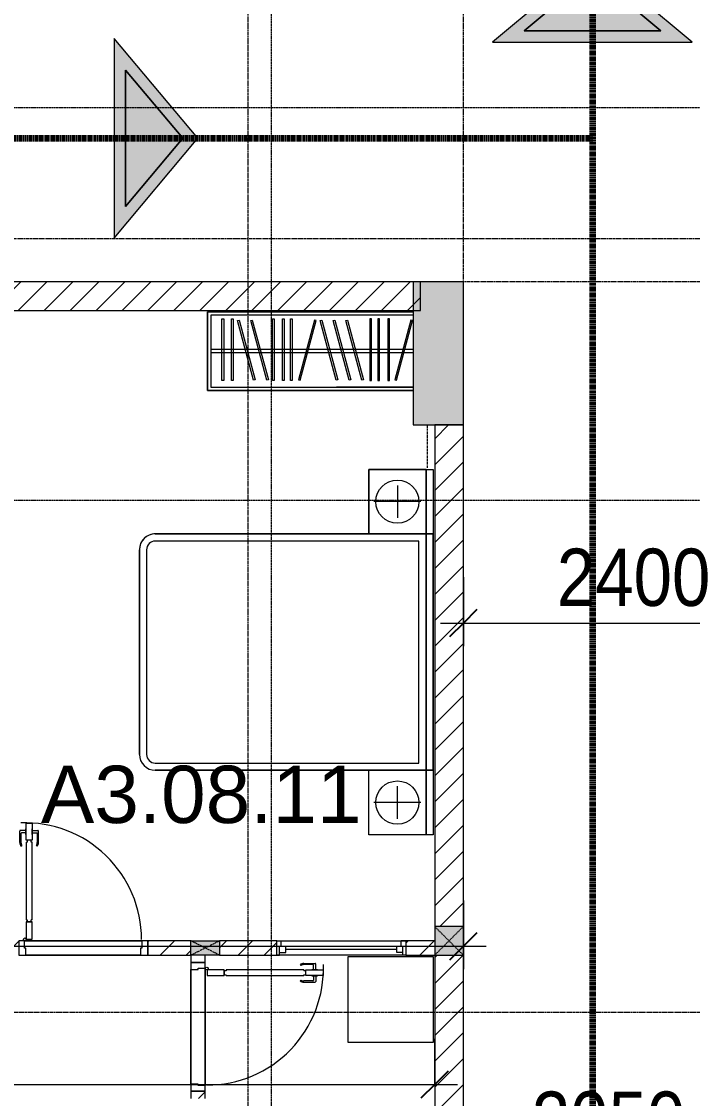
# Model space of a CAD drawing. Header units: millimetres. Extents: x 1591 to 239055, y -15958 to 83255.
# Drawn here: x 209250 to 213931, y 27837 to 35352 of the extents above; entities that cross this region are included whole.
import ezdxf

# ---------------------------------------------------------------- set-up
doc = ezdxf.new("R2010")
doc.units = ezdxf.units.MM
for name, pattern in [('1 NÉT CALL OUT', [6, 3, -3]), ('Dash', [6, 3, -3]), ('Dash 1_8_', [6.35, 3.175, -3.175]), ('Dash Dot 3_16_', [7.9375, 4.7625, -1.5875, 0, -1.5875]), ('Grid Line', [22.225, 12.7, -3.175, 3.175, -3.175])]:
    doc.linetypes.add(name, pattern=pattern)
for name, color, linetype, lineweight in [('0-1', 250, 'Continuous', 5), ('A-ANNO-DIMS', 211, 'Continuous', 9), ('A-ANNO-DIMS-160', 211, 'Continuous', 9), ('A-ANNO-NOTE', 131, 'Continuous', 9), ('A-AREA', 32, 'Dash 1_8_', 9), ('A-AREA-IDEN', 2, 'Continuous', 9), ('A-DETL-3', 90, '1 NÉT CALL OUT', 100), ('A-DETL-GENF-1', 9, 'Continuous', 9), ('A-DOOR-1', 254, 'Continuous', 9), ('A-DOOR-2', 9, 'Continuous', 9), ('A-FLOR-2', 9, 'Continuous', 9), ('A-GLAZ-1', 254, 'Continuous', 9), ('A-GLAZ-2', 9, 'Continuous', 9), ('A-WALL-1', 253, 'Continuous', 18), ('A-WALL-2', 9, 'Continuous', 9), ('A-WALL-3', 113, 'Continuous', 18), ('A-WALL-PATT-1', 10, 'Continuous', 9), ('A-WALL-PATT-2', 111, 'Continuous', 9), ('G-ANNO-SYMB-1', 111, 'Dash Dot 3_16_', 18), ('G-IMPT-1', 254, 'Continuous', 9), ('I-FURN-1', 254, 'Continuous', 9), ('S-COLS', 52, 'Continuous', 9), ('S-COLS-1', 52, 'Continuous', 5), ('S-COLS-2', 250, 'Continuous', 18), ('S-COLS-3', 254, 'Continuous', 9), ('S-COLS-4', 253, 'Continuous', 18), ('S-COLS-5', 52, 'Continuous', 18), ('S-COLS-HDLN', 52, 'Dash', 9), ('S-COLS-HDLN-1', 9, 'Dash', 9), ('S-GRID-1', 1, 'Grid Line', 9)]:
    doc.layers.add(name, color=color, linetype=linetype, lineweight=lineweight)
doc.styles.add('Arial_13', font='arial_0.ttf', dxfattribs={"height": 400})
doc.styles.add('UTM Avo', font='UTM Avo.ttf', dxfattribs={"width": 0.9, "height": 400})
doc.dimstyles.new('1_Dim_chi_tiet_2_5', dxfattribs={"dimscale": 304.8, "dimtxt": 399.720379, "dimasz": 0.629921, "dimexe": 0.524934, "dimexo": 0.0625, "dimgap": 0.052493, "dimtad": 1, "dimdec": 0, "dimrnd": 5, "dimzin": 0, "dimdsep": 46, "dimtxsty": 'UTM Avo', "dimblk1": 'OBLIQUE', "dimblk2": 'OBLIQUE', "dimsah": 1, "dimcen": 0.09, "dimdle": 0.524934, "dimazin": 0, "dimtfac": 1, "dimtdec": 4, "dimtix": 1, "dimtmove": 0, "dimatfit": 3, "dimfxl": 1.049869, "dimfxlon": 1, "dimtvp": 1, "dimtolj": 1, "dimtzin": 0, "dimarcsym": 2})
pattern_1 = [(45, (0, 0), (-90.50967, 90.50967), [])]
pattern_2 = [(45, (95879.7, 0), (-90.50967, 90.50967), [])]

# ---------------------------------------------------------------- blocks, each defined once
blk = doc.blocks.new('NCV_TKTC_KET CAU_rvt-1-TKCS_MB TẦNG 6-8')
at = {"layer": 'S-COLS-1'}
blk.add_hatch(color=256, dxfattribs=at).paths.add_polyline_path([(116452.6, 32536.9), (116452.6, 33536.9), (116102.6, 33536.9), (116102.6, 32536.9)])
at = {"layer": 'S-COLS-2'}
for p, q in [((116452.6, 33536.9), (116102.6, 33536.9)), ((116102.6, 33536.9), (116102.6, 32536.9)), ((116452.6, 32536.9), (116452.6, 33536.9)), ((116102.6, 32536.9), (116452.6, 32536.9))]:
    blk.add_line(p, q, dxfattribs=at)
blk = doc.blocks.new('DOOR_CW_01 CANH MO-PANEL KINH - DIW_01-900x2200-CỬA GỖ VÂN LAMINATE-553393-TKCS_MB TẦNG 6-8')
at = {"layer": 'A-DETL-GENF-1'}
for p, q in [((-399, 831.8), (-397, 831.8)), ((-399, 792.2), (-399, 831.8)), ((-397, 872), (-357, 872)), ((-397, 752), (-397, 872)), ((-397, 792.2), (-397, 831.8)), ((-357, 872), (-357, 752)), ((-357, 792.2), (-357, 831.8)), ((-355, 831.8), (-357, 831.8)), ((-355, 792.2), (-355, 831.8)), ((-442, 737), (-442, 816.5)), ((-399, 820.5), (-438, 820.5)), ((-434, 799.5), (-434, 737)), ((-399, 803.5), (-430, 803.5)), ((-397, 792.2), (-399, 792.2)), ((-357, 752), (-397, 752)), ((-363, 752), (-391, 752)), ((-391, 752), (-391, 738)), ((-363, 738), (-363, 752)), ((-357, 792.2), (-355, 792.2)), ((-355, 820.5), (-316, 820.5)), ((-355, 803.5), (-324, 803.5)), ((-320, 799.5), (-320, 737)), ((-312, 737), (-312, 816.5)), ((-433.9, 711.2), (-427.3, 715.8)), ((-397, 738), (-391, 738)), ((-397, 738), (-397, 196)), ((-357, 738), (-363, 738)), ((-357, 196), (-357, 738)), ((-320.1, 711.2), (-326.7, 715.8)), ((-397, 196), (-391, 196)), ((-357, 182), (-397, 182)), ((-397, 182), (-397, 62)), ((-391, 196), (-391, 182)), ((-391, 182), (-363, 182)), ((-357, 196), (-363, 196)), ((-363, 182), (-363, 196)), ((-357, 62), (-357, 182)), ((-397, 62), (-357, 62))]:
    blk.add_line(p, q, dxfattribs=at)
blk.add_circle((-407, 60), 10, dxfattribs=at)
for centre, radius, start, end in [((-407, 60), 814, 360, 92), ((-438, 816.5), 4, 90, 180), ((-430, 799.5), 4, 90, 180), ((-324, 799.5), 4, 360, 90), ((-316, 816.5), 4, 0, 90), ((-397, 737), 45, 180, 215), ((-397, 737), 37, 180, 215), ((-357, 737), 37, 325, 0), ((-357, 737), 45, 325, 0)]:
    blk.add_arc(centre, radius, start, end, dxfattribs=at)
at = {"layer": 'A-DOOR-2'}
for p, q in [((-410, 50), (-450, 50)), ((-450, 50), (-450, -50)), ((-410, 0), (-410, 50)), ((-400, 0), (-410, 0)), ((-407, 50), (-382, 50)), ((-400, -50), (-400, 0)), ((410, 0), (400, 0)), ((400, 0), (400, -50)), ((450, 50), (410, 50)), ((410, 50), (410, 0)), ((450, -50), (450, 50)), ((-450, -50), (-400, -50)), ((400, -50), (450, -50))]:
    blk.add_line(p, q, dxfattribs=at)
blk = doc.blocks.new('M_Fixed - 900 x 1400-901191-TKCS_MB TẦNG 6-8')
at = {"layer": 'A-GLAZ-2'}
for p, q in [((-450, 37), (-418, 37)), ((-431, -63), (-431, 0)), ((-431, 0), (-387, 0)), ((-418, 0), (-418, 37)), ((-387, -44), (-387, 0)), ((387, 0), (431, 0)), ((387, -44), (387, 0)), ((418, 0), (418, 37)), ((450, 37), (418, 37)), ((431, -63), (431, 0)), ((-450, -63), (-431, -63)), ((-431, -44), (-387, -44)), ((-387, -22), (387, -22)), ((431, -44), (387, -44)), ((448.9, -63), (431, -63))]:
    blk.add_line(p, q, dxfattribs=at)
blk = doc.blocks.new('GIUONG NGU-2TAB-1600x2000 - GIUONG NGU-2TAB-1600x2000-901192-TKCS_MB TẦNG 6-8')
at = {"layer": 'I-FURN-1'}
for p, q in [((569.6, 2050), (1997.1, 2050)), ((1997.1, 2050), (569.6, 2050)), ((1997.1, 2000), (569.6, 2000)), ((458.5, 50), (458.5, 1938.9)), ((458.5, 1938.9), (458.5, 50)), ((508.5, 1938.9), (508.5, 100)), ((2058.2, 100), (2058.2, 1938.9)), ((2108.2, 1938.9), (2108.2, 50)), ((2108.2, 50), (2108.2, 1938.9)), ((8.5, 50), (8.5, 450.3)), ((8.5, 450.3), (458.5, 450.3)), ((8.5, 450.3), (458.5, 450.3)), ((8.5, 50), (8.5, 450.3)), ((233.5, 86.8), (233.5, 413.5)), ((458.5, 450.3), (458.5, 50)), ((458.5, 450.3), (458.5, 50)), ((2108.2, 50), (2108.2, 450.3)), ((2108.2, 450.3), (2558.2, 450.3)), ((2108.2, 450.3), (2108.2, 50)), ((2558.2, 450.3), (2108.2, 450.3)), ((2333.2, 86.8), (2333.2, 413.5)), ((2558.2, 450.3), (2558.2, 50)), ((2558.2, 50), (2558.2, 450.3)), ((120.2, 250.2), (346.8, 250.2)), ((2446.5, 250.2), (2219.8, 250.2)), ((508.5, 100), (2058.2, 100)), ((458.5, 50), (8.5, 50)), ((8.5, 0), (8.5, 50)), ((8.5, 50), (458.5, 50)), ((458.5, 50), (8.5, 50)), ((458.5, 0), (8.5, 0)), ((2108.2, 50), (458.5, 50)), ((458.5, 50), (458.5, 0)), ((458.5, 0), (458.5, 50)), ((458.5, 50), (2108.2, 50)), ((458.5, 50), (2108.2, 50)), ((2108.2, 0), (458.5, 0)), ((458.5, 0), (2108.2, 0)), ((2558.2, 50), (2108.2, 50)), ((2108.2, 50), (2558.2, 50)), ((2108.2, 0), (2108.2, 50)), ((2108.2, 50), (2108.2, 0)), ((2108.2, 50), (2558.2, 50)), ((2558.2, 0), (2108.2, 0)), ((2558.2, 50), (2558.2, 0))]:
    blk.add_line(p, q, dxfattribs=at)
for centre in [(233.5, 250.2), (2333.2, 250.2)]:
    blk.add_circle(centre, 150.7, dxfattribs=at)
for centre, radius, start, end in [((569.6, 1938.9), 111.1, 90, 180), ((569.6, 1938.9), 111.1, 90, 180), ((1997.1, 1938.9), 111.1, 0, 90), ((1997.1, 1938.9), 111.1, 360, 90), ((569.6, 1938.9), 61.1, 90, 180), ((1997.1, 1938.9), 61.1, 360, 90)]:
    blk.add_arc(centre, radius, start, end, dxfattribs=at)
blk = doc.blocks.new('TU QUAN AO-SUITE ROOM_3 - TU QUAN AO-SUITE ROOM_3-V113-TKCS_MB TẦNG 6-8')
at = {"layer": 'I-FURN-1'}
for p, q in [((-550, 1500), (0, 1500)), ((-550, 65), (-550, 1500)), ((0, 1500), (-550, 1500)), ((-550, 1500), (-550, 65)), ((-24, 1476), (-526, 1476)), ((-526, 1476), (-526, 600)), ((-526, 1476), (-526, 65)), ((-287, 576), (-287, 1476)), ((-263, 576), (-263, 1476)), ((-24, 65), (-24, 1476)), ((0, 1500), (0, 65)), ((0, 65), (0, 1500)), ((-480.1, 1386.9), (-480.1, 1398.9)), ((-480.1, 1398.9), (-50.1, 1398.9)), ((-480.1, 1386.9), (-480.1, 1398.9)), ((-50.1, 1386.9), (-480.1, 1386.9)), ((-50.1, 1398.9), (-50.1, 1386.9)), ((-480.1, 1320.5), (-480.1, 1332.5)), ((-480.1, 1332.5), (-50.1, 1332.5)), ((-480.1, 1320.5), (-480.1, 1332.5)), ((-50.1, 1320.5), (-480.1, 1320.5)), ((-478.3, 1178.1), (-61.3, 1289.9)), ((-58.2, 1278.3), (-475.2, 1166.5)), ((-61.3, 1289.9), (-58.2, 1278.3)), ((-50.1, 1332.5), (-50.1, 1320.5)), ((-478.3, 1086.9), (-61.3, 1198.6)), ((-475.2, 1166.5), (-478.3, 1178.1)), ((-58.2, 1187.1), (-475.2, 1075.3)), ((-61.3, 1198.6), (-58.2, 1187.1)), ((-475.2, 1075.3), (-478.3, 1086.9)), ((-480.1, 1035.3), (-480.1, 1047.3)), ((-480.1, 1047.3), (-50.1, 1047.3)), ((-480.1, 1035.3), (-480.1, 1047.3)), ((-50.1, 1035.3), (-480.1, 1035.3)), ((-480.1, 965.8), (-480.1, 977.8)), ((-480.1, 977.8), (-50.1, 977.8)), ((-480.1, 965.8), (-480.1, 977.8)), ((-50.1, 1047.3), (-50.1, 1035.3)), ((-50.1, 977.8), (-50.1, 965.8)), ((-50.1, 965.8), (-480.1, 965.8)), ((-480.1, 908.6), (-480.1, 920.6)), ((-480.1, 920.6), (-50.1, 920.6)), ((-480.1, 908.6), (-480.1, 920.6)), ((-50.1, 908.6), (-480.1, 908.6)), ((-50.1, 920.6), (-50.1, 908.6)), ((-475.2, 865.5), (-478.3, 853.9)), ((-478.3, 853.9), (-61.3, 742.1)), ((-58.2, 753.7), (-475.2, 865.5)), ((-61.3, 742.1), (-58.2, 753.7)), ((-478.3, 603.1), (-61.3, 714.9)), ((-58.2, 703.3), (-475.2, 591.5)), ((-61.3, 714.9), (-58.2, 703.3)), ((-478.3, 511.9), (-61.3, 623.6)), ((-475.2, 591.5), (-478.3, 603.1)), ((-58.2, 612.1), (-475.2, 500.3)), ((-61.3, 623.6), (-58.2, 612.1)), ((-550, 65), (-550, 576)), ((-526, 65), (-526, 600)), ((-478.3, 423.1), (-61.3, 534.9)), ((-287, 65), (-287, 576)), ((-263, 65), (-263, 576)), ((-61.3, 534.9), (-58.2, 523.3)), ((-475.2, 500.3), (-478.3, 511.9)), ((-58.2, 523.3), (-475.2, 411.5)), ((-475.2, 411.5), (-478.3, 423.1)), ((-480.1, 368.4), (-480.1, 356.4)), ((-50.1, 368.4), (-480.1, 368.4)), ((-480.1, 356.4), (-50.1, 356.4)), ((-480.1, 311.2), (-480.1, 299.2)), ((-50.1, 311.2), (-480.1, 311.2)), ((-50.1, 356.4), (-50.1, 368.4)), ((-50.1, 299.2), (-50.1, 311.2)), ((-480.1, 299.2), (-50.1, 299.2)), ((-480.1, 241.7), (-480.1, 229.7)), ((-50.1, 241.7), (-480.1, 241.7)), ((-480.1, 229.7), (-50.1, 229.7)), ((-50.1, 229.7), (-50.1, 241.7)), ((-475.2, 192.7), (-478.3, 181.1)), ((-478.3, 181.1), (-61.3, 69.4)), ((-58.2, 80.9), (-475.2, 192.7)), ((-61.3, 69.4), (-58.2, 80.9))]:
    blk.add_line(p, q, dxfattribs=at)
blk = doc.blocks.new('MAY GIAT - MAY GIAT_dwg-348053-TKCS_MB TẦNG 6-8')
at = {"layer": 'G-IMPT-1', "flags": 128}
blk.add_lwpolyline([(5, 596.6), (5, 2.3), (605, 2.3), (605, 596.6)], close=True, dxfattribs=at)
blk = doc.blocks.new('MAY GIAT - MAY GIAT-401071-TKCS_MB TẦNG 6-8')
at = {"layer": 'I-FURN-1'}
for p, q in [((5, -2.3), (605, -2.3)), ((5, -596.6), (5, -2.3)), ((605, -2.3), (605, -596.6)), ((605, -596.6), (5, -596.6))]:
    blk.add_line(p, q, dxfattribs=at)
at = {"extrusion": (0, 0, -1), "zscale": -1, "rotation": 180}
blk.add_blockref('MAY GIAT - MAY GIAT_dwg-348053-TKCS_MB TẦNG 6-8', (0, 0), dxfattribs=at)
blk = doc.blocks.new('G1_SOF - BO TRU - 100x200-746114-TKCS_MB TẦNG 6-8')
at = {"layer": 'S-COLS'}
blk.add_hatch(color=256, dxfattribs=at).paths.add_polyline_path([(50, -100), (50, 100), (-50, 100), (-50, -100)])
at = {"layer": 'S-COLS-4'}
for p, q in [((-50, 100), (50, 100)), ((-50, -100), (-50, 100)), ((50, 100), (50, -100)), ((50, -100), (-50, -100))]:
    blk.add_line(p, q, dxfattribs=at)
at = {"layer": 'S-COLS-HDLN-1'}
for p, q in [((50, -100), (-50, 100)), ((-50, -100), (50, 100))]:
    blk.add_line(p, q, dxfattribs=at)
blk = doc.blocks.new('DOOR_CW_01 CANH MO-PANEL KINH - DIG_01-900x2200-CỬA NHÔM KÍNH-901226-TKCS_MB TẦNG 6-8')
at = {"layer": 'A-DETL-GENF-1'}
for p, q in [((-399, 831.8), (-397, 831.8)), ((-399, 792.2), (-399, 831.8)), ((-397, 872), (-357, 872)), ((-397, 752), (-397, 872)), ((-397, 792.2), (-397, 831.8)), ((-357, 872), (-357, 752)), ((-357, 792.2), (-357, 831.8)), ((-355, 831.8), (-357, 831.8)), ((-355, 792.2), (-355, 831.8)), ((-442, 737), (-442, 816.5)), ((-399, 820.5), (-438, 820.5)), ((-434, 799.5), (-434, 737)), ((-399, 803.5), (-430, 803.5)), ((-397, 792.2), (-399, 792.2)), ((-357, 752), (-397, 752)), ((-363, 752), (-391, 752)), ((-391, 752), (-391, 738)), ((-363, 738), (-363, 752)), ((-357, 792.2), (-355, 792.2)), ((-355, 820.5), (-316, 820.5)), ((-355, 803.5), (-324, 803.5)), ((-320, 799.5), (-320, 737)), ((-312, 737), (-312, 816.5)), ((-433.9, 711.2), (-427.3, 715.8)), ((-397, 738), (-391, 738)), ((-397, 738), (-397, 196)), ((-357, 738), (-363, 738)), ((-357, 196), (-357, 738)), ((-320.1, 711.2), (-326.7, 715.8)), ((-397, 196), (-391, 196)), ((-357, 182), (-397, 182)), ((-397, 182), (-397, 62)), ((-391, 196), (-391, 182)), ((-391, 182), (-363, 182)), ((-357, 196), (-363, 196)), ((-363, 182), (-363, 196)), ((-357, 62), (-357, 182)), ((-397, 62), (-357, 62))]:
    blk.add_line(p, q, dxfattribs=at)
blk.add_circle((-407, 60), 10, dxfattribs=at)
for centre, radius, start, end in [((-407, 60), 814, 360, 92), ((-438, 816.5), 4, 90, 180), ((-430, 799.5), 4, 90, 180), ((-324, 799.5), 4, 360, 90), ((-316, 816.5), 4, 0, 90), ((-397, 737), 45, 180, 215), ((-397, 737), 37, 180, 215), ((-357, 737), 37, 325, 0), ((-357, 737), 45, 325, 0)]:
    blk.add_arc(centre, radius, start, end, dxfattribs=at)
at = {"layer": 'A-DOOR-2'}
for p, q in [((-410, 50), (-450, 50)), ((-450, 50), (-450, -50)), ((-410, 0), (-410, 50)), ((-400, 0), (-410, 0)), ((-407, 50), (-382, 50)), ((-400, -50), (-400, 0)), ((410, 0), (400, 0)), ((400, 0), (400, -50)), ((450, 50), (410, 50)), ((410, 50), (410, 0)), ((450, -50), (450, 50)), ((-450, -50), (-400, -50)), ((400, -50), (450, -50))]:
    blk.add_line(p, q, dxfattribs=at)
blk = doc.blocks.new('NCV_TKTC_TANG 6 - 8_rvt-2-TKCS_MB TẦNG 6-8')
at = {"layer": 'A-WALL-PATT-1'}
h = blk.add_hatch(dxfattribs=at)
h.set_pattern_fill('FP_1', color=256, style=0, pattern_type=2)
h.set_pattern_definition(pattern_1)
h.paths.add_polyline_path([(111452.6, 28836.9), (112250.9, 28836.9), (112250.9, 28936.9), (111452.6, 28936.9), (111452.6, 28911.2)])
h.paths.add_polyline_path([(113050.9, 28836.9), (113350.5, 28836.9), (113350.5, 28936.9), (113050.9, 28936.9)])
h.paths.add_polyline_path([(114250.5, 28836.9), (114552.6, 28836.9), (114552.6, 28936.9), (114250.5, 28936.9)])
h.paths.add_polyline_path([(114752.6, 28836.9), (115150.5, 28836.9), (115150.5, 28936.9), (114752.6, 28936.9), (114752.6, 28857)])
h.paths.add_polyline_path([(116050.5, 28836.9), (116252.6, 28836.9), (116252.6, 28936.9), (116050.5, 28936.9)])
h = blk.add_hatch(dxfattribs=at)
h.set_pattern_fill('FP_1', color=256, style=0, pattern_type=2)
h.set_pattern_definition(pattern_1)
h.paths.add_polyline_path([(114652.6, 27836.9), (114652.6, 27886.9), (114552.6, 27886.9), (114552.6, 27836.9)])
h.paths.add_polyline_path([(114552.6, 28786.9), (114652.6, 28786.9), (114652.6, 28836.9), (114552.6, 28836.9)])
at = {"layer": 'A-FLOR-2'}
for p, q in [((113390.5, 28936.9), (114210.5, 28936.9)), ((114210.5, 28936.9), (113390.5, 28936.9)), ((114200.5, 28836.9), (113400.5, 28836.9)), ((113400.5, 28836.9), (114200.5, 28836.9)), ((114552.6, 27936.9), (114552.6, 28736.9)), ((114552.6, 28736.9), (114552.6, 27936.9)), ((114652.6, 27926.9), (114652.6, 28746.9))]:
    blk.add_line(p, q, dxfattribs=at)
at = {"layer": 'A-WALL-1'}
for p, q in [((114552.6, 28936.9), (114250.5, 28936.9)), ((114250.5, 28936.9), (114250.5, 28836.9)), ((115150.5, 28936.9), (114752.6, 28936.9)), ((115150.5, 28836.9), (115150.5, 28936.9)), ((116252.6, 28936.9), (116050.5, 28936.9)), ((116050.5, 28936.9), (116050.5, 28836.9)), ((114250.5, 28836.9), (114552.6, 28836.9)), ((114552.6, 28836.9), (114552.6, 28786.9)), ((114552.6, 28786.9), (114652.6, 28786.9)), ((114652.6, 28786.9), (114652.6, 28836.9)), ((114752.6, 28836.9), (115150.5, 28836.9)), ((116050.5, 28836.9), (116252.6, 28836.9)), ((114652.6, 27886.9), (114552.6, 27886.9)), ((114552.6, 27886.9), (114552.6, 27836.9)), ((114652.6, 27836.9), (114652.6, 27886.9))]:
    blk.add_line(p, q, dxfattribs=at)
at = {"layer": 'A-WALL-2'}
for p, q in [((113390.5, 28936.9), (114210.5, 28936.9)), ((115150.5, 28936.9), (116050.5, 28936.9)), ((114200.5, 28836.9), (113400.5, 28836.9)), ((116050.5, 28836.9), (115150.5, 28836.9)), ((114552.6, 27936.9), (114552.6, 28736.9)), ((114652.6, 28746.9), (114652.6, 27926.9))]:
    blk.add_line(p, q, dxfattribs=at)
at = {"layer": 'A-DOOR-1'}
blk.add_blockref('DOOR_CW_01 CANH MO-PANEL KINH - DIW_01-900x2200-CỬA GỖ VÂN LAMINATE-553393-TKCS_MB TẦNG 6-8', (113800.5, 28886.9), dxfattribs=at)
at = {"layer": 'A-DOOR-1', "rotation": 270.0000000000014}
blk.add_blockref('DOOR_CW_01 CANH MO-PANEL KINH - DIG_01-900x2200-CỬA NHÔM KÍNH-901226-TKCS_MB TẦNG 6-8', (114602.6, 28336.9), dxfattribs=at)
at = {"layer": 'A-GLAZ-1'}
blk.add_blockref('M_Fixed - 900 x 1400-901191-TKCS_MB TẦNG 6-8', (115600.5, 28899.9), dxfattribs=at)
at = {"layer": 'I-FURN-1'}
for name, p, rotation in [('TU QUAN AO-SUITE ROOM_3 - TU QUAN AO-SUITE ROOM_3-V113-TKCS_MB TẦNG 6-8', (116167.6, 33326.9), 90.00000000000074), ('GIUONG NGU-2TAB-1600x2000 - GIUONG NGU-2TAB-1600x2000-901192-TKCS_MB TẦNG 6-8', (116242.6, 29668.6), 89.99999999999987), ('MAY GIAT - MAY GIAT-401071-TKCS_MB TẦNG 6-8', (115645.9, 28222), 90.00000000000053)]:
    blk.add_blockref(name, p, dxfattribs=dict(at, rotation=rotation))
at = {"layer": 'S-COLS-3', "rotation": 90.0000000000011}
blk.add_blockref('G1_SOF - BO TRU - 100x200-746114-TKCS_MB TẦNG 6-8', (114652.6, 28886.9), dxfattribs=at)
blk = doc.blocks.new('G1_SOF - BO TRU - 200x200-3056268-TKCS_MB TẦNG 6-8')
at = {"layer": 'S-COLS'}
blk.add_hatch(color=256, dxfattribs=at).paths.add_polyline_path([(100, -100), (100, 100), (-100, 100), (-100, -100)])
at = {"layer": 'S-COLS-5'}
for p, q in [((100, 100), (-100, 100)), ((-100, 100), (-100, -100)), ((100, -100), (100, 100)), ((-100, -100), (100, -100))]:
    blk.add_line(p, q, dxfattribs=at)
at = {"layer": 'S-COLS-HDLN'}
for p, q in [((100, 100), (-100, -100)), ((-100, 100), (100, -100))]:
    blk.add_line(p, q, dxfattribs=at)
blk = doc.blocks.new('DIMBLOCK39-TKCS_MB TẦNG 6-8')
at = {"layer": 'A-ANNO-DIMS-160'}
for p, q in [((204032.3, 29218.9), (204032.3, 28738.9)), ((204032.3, 28898.9), (204032.3, 29218.9)), ((212332.3, 29218.9), (212332.3, 28738.9)), ((212332.3, 28898.9), (212332.3, 29218.9)), ((204032.3, 28898.9), (212492.3, 28898.9))]:
    blk.add_line(p, q, dxfattribs=at)
at = {"layer": 'A-ANNO-DIMS-160', "lineweight": 25}
for p, q in [((204032.3, 28898.9), (204128.3, 28994.9)), ((212332.3, 28898.9), (212428.3, 28994.9)), ((204032.3, 28898.9), (203936.3, 28802.9)), ((212332.3, 28898.9), (212236.3, 28802.9))]:
    blk.add_line(p, q, dxfattribs=at)
at = {"layer": 'A-ANNO-DIMS-160', "color": 0, "insert": (207634.5, 29418.5), "char_height": 400, "width": 1314.636, "attachment_point": 1, "line_spacing_factor": 1.110334, "style": 'UTM Avo'}
blk.add_mtext('8300', dxfattribs=at)
blk = doc.blocks.new('_Oblique')
at = {"color": 0, "linetype": 'ByBlock', "lineweight": -2}
blk.add_line((-0.5, -0.5), (0.5, 0.5), dxfattribs=at)
blk = doc.blocks.new('HDNDCT_MŨI TÊN THOÁT HIỂM - HDNDCT_MŨI TÊN THOÁT HIỂM-2437747-TKCS_MB TẦNG 6-8')
at = {"layer": 'A-ANNO-NOTE'}
h = blk.add_hatch(color=256, dxfattribs=at)
h.paths.add_polyline_path([(-3.153, 0), (0.5, 4.353), (0.5, -4.353)])
h.paths.add_polyline_path([(-2.5, 0), (0, -2.979), (0, 2.979)])
blk.add_hatch(color=256, dxfattribs=at).paths.add_polyline_path([(0, -2.979), (-2.5, 0), (0, 2.979)])
for p, q in [((0.5, 4.353), (-3.153, 0)), ((0.5, -4.353), (0.5, 4.353)), ((-2.5, 0), (0, 2.979)), ((0, 2.979), (-2.5, 0)), ((0, 2.979), (0, -2.979)), ((0, -2.979), (0, 2.979)), ((-3.153, 0), (0.5, -4.353)), ((0, -2.979), (-2.5, 0)), ((-2.5, 0), (0, -2.979))]:
    blk.add_line(p, q, dxfattribs=at)
blk = doc.blocks.new('HDNDCT_MŨI TÊN THOÁT HIỂM - HDNDCT_MŨI TÊN THOÁT HIỂM-1614704-TKCS_MB TẦNG 6-8')
at = {"layer": 'A-ANNO-NOTE'}
h = blk.add_hatch(color=256, dxfattribs=at)
h.paths.add_polyline_path([(-3.153, 0), (0.5, 4.353), (0.5, -4.353)])
h.paths.add_polyline_path([(-2.5, 0), (0, -2.979), (0, 2.979)])
blk.add_hatch(color=256, dxfattribs=at).paths.add_polyline_path([(0, 2.979), (0, -2.979), (-2.5, 0)])
for p, q in [((0.5, 4.353), (-3.153, 0)), ((0.5, -4.353), (0.5, 4.353)), ((-2.5, 0), (0, 2.979)), ((0, 2.979), (-2.5, 0)), ((0, 2.979), (0, -2.979)), ((0, -2.979), (0, 2.979)), ((-3.153, 0), (0.5, -4.353)), ((0, -2.979), (-2.5, 0)), ((-2.5, 0), (0, -2.979))]:
    blk.add_line(p, q, dxfattribs=at)
blk = doc.blocks.new('DIMBLOCK71-TKCS_MB TẦNG 6-8')
at = {"layer": 'A-ANNO-DIMS-160'}
for p, q in [((212332.3, 27685.4), (212332.3, 27205.4)), ((212332.3, 27365.4), (212332.3, 27685.4)), ((214382.3, 27685.4), (214382.3, 27205.4)), ((214382.3, 27365.4), (214382.3, 27685.4)), ((212172.3, 27365.4), (214542.3, 27365.4))]:
    blk.add_line(p, q, dxfattribs=at)
at = {"layer": 'A-ANNO-DIMS-160', "lineweight": 25}
for p, q in [((212332.3, 27365.4), (212428.3, 27461.4)), ((214382.3, 27365.4), (214478.3, 27461.4)), ((212332.3, 27365.4), (212236.3, 27269.4)), ((214382.3, 27365.4), (214286.3, 27269.4))]:
    blk.add_line(p, q, dxfattribs=at)
at = {"layer": 'A-ANNO-DIMS-160', "color": 0, "insert": (212809.5, 27885), "char_height": 400, "width": 1314.636, "attachment_point": 1, "line_spacing_factor": 1.110334, "style": 'UTM Avo'}
blk.add_mtext('2050', dxfattribs=at)
blk = doc.blocks.new('DIMBLOCK72-TKCS_MB TẦNG 6-8')
at = {"layer": 'A-ANNO-DIMS-160'}
for p, q in [((212332.3, 31474.4), (212332.3, 30994.4)), ((212332.3, 31154.4), (212332.3, 31474.4)), ((214732.3, 31474.4), (214732.3, 30994.4)), ((214732.3, 31154.4), (214732.3, 31474.4)), ((212172.3, 31154.4), (214892.3, 31154.4))]:
    blk.add_line(p, q, dxfattribs=at)
at = {"layer": 'A-ANNO-DIMS-160', "lineweight": 25}
for p, q in [((212332.3, 31154.4), (212428.3, 31250.4)), ((214732.3, 31154.4), (214828.3, 31250.4)), ((212332.3, 31154.4), (212236.3, 31058.4)), ((214732.3, 31154.4), (214636.3, 31058.4))]:
    blk.add_line(p, q, dxfattribs=at)
at = {"layer": 'A-ANNO-DIMS-160', "color": 0, "insert": (212984.5, 31674), "char_height": 400, "width": 1314.636, "attachment_point": 1, "line_spacing_factor": 1.110334, "style": 'UTM Avo'}
blk.add_mtext('2400', dxfattribs=at)
blk = doc.blocks.new('DIMBLOCK119-TKCS_MB TẦNG 6-8')
at = {"layer": 'A-ANNO-DIMS-160'}
for p, q in [((204132.3, 28254.2), (204132.3, 27774.2)), ((204132.3, 27934.2), (204132.3, 28254.2)), ((212132.3, 28254.2), (212132.3, 27774.2)), ((212132.3, 27934.2), (212132.3, 28254.2)), ((203972.3, 27934.2), (212292.3, 27934.2))]:
    blk.add_line(p, q, dxfattribs=at)
at = {"layer": 'A-ANNO-DIMS-160', "lineweight": 25}
for p, q in [((204132.3, 27934.2), (204228.3, 28030.2)), ((212132.3, 27934.2), (212228.3, 28030.2)), ((204132.3, 27934.2), (204036.3, 27838.2)), ((212132.3, 27934.2), (212036.3, 27838.2))]:
    blk.add_line(p, q, dxfattribs=at)
at = {"layer": 'A-ANNO-DIMS-160', "color": 0, "insert": (207584.5, 28453.9), "char_height": 400, "width": 1314.636, "attachment_point": 1, "line_spacing_factor": 1.110334, "style": 'UTM Avo'}
blk.add_mtext('8000', dxfattribs=at)

msp = doc.modelspace()

# ---------------------------------------------------------------- hatches: boundary and pattern name
at = {"layer": 'A-WALL-PATT-2'}
h = msp.add_hatch(dxfattribs=at)
h.set_pattern_fill('FP_1', color=256, style=0, pattern_type=2)
h.set_pattern_definition(pattern_2)
h.paths.add_polyline_path([(212032.3, 33336.9), (212032.3, 33536.9), (207332.3, 33536.9), (207332.3, 33336.9), (211638.4, 33336.9)])
h.paths.add_polyline_path([(205892.3, 33336.9), (205892.3, 33536.9), (204182.3, 33536.9), (204182.3, 33336.9), (205190.3, 33336.9)])
h.paths.add_polyline_path([(207132.3, 33336.9), (207132.3, 33536.9), (206982.3, 33536.9), (206982.3, 33336.9)])
h = msp.add_hatch(dxfattribs=at)
h.set_pattern_fill('FP_1', color=256, style=0, pattern_type=2)
h.set_pattern_definition(pattern_2)
h.paths.add_polyline_path([(212132.3, 25536.9), (212332.3, 25536.9), (212332.3, 28836.9), (212132.3, 28836.9), (212132.3, 25736.7)])
h.paths.add_polyline_path([(212132.3, 29036.9), (212332.3, 29036.9), (212332.3, 32536.9), (212132.3, 32536.9), (212132.3, 29969.4)])

# ---------------------------------------------------------------- linework, layer by layer
at = {"layer": 'A-AREA'}
msp.add_line((212082.3, 32236.9), (212082.3, 32536.9), dxfattribs=at)
at = {"layer": 'A-DETL-3'}
for p, q in [((213232.3, 36340.3), (213232.3, 34537.4)), ((204902.3, 34537.4), (213232.3, 34537.4)), ((213232.3, 34537.4), (213232.3, 24736.9))]:
    msp.add_line(p, q, dxfattribs=at)
at = {"layer": 'A-WALL-3'}
for p, q in [((212032.3, 33536.9), (207332.3, 33536.9)), ((212032.3, 33336.9), (212032.3, 33536.9)), ((207332.3, 33336.9), (212032.3, 33336.9)), ((212132.3, 32536.9), (212132.3, 29036.9)), ((212332.3, 32536.9), (212132.3, 32536.9)), ((212332.3, 29036.9), (212332.3, 32536.9)), ((212132.3, 28836.9), (212132.3, 25536.9)), ((212332.3, 25536.9), (212332.3, 28836.9))]:
    msp.add_line(p, q, dxfattribs=at)
at = {"layer": 'G-ANNO-SYMB-1'}
for p, q in [((210992.3, 82873.6), (210992.3, 13592.5)), ((124639, 34751.5), (229692.1, 34751.5)), ((124639, 32011.5), (229692.1, 32011.5))]:
    msp.add_line(p, q, dxfattribs=at)
at = {"layer": 'S-GRID-1'}
for p, q in [((210832.3, 19149.4), (210832.3, 77012.5)), ((212332.3, 19149.4), (212332.3, 77012.5)), ((221768.6, 33836.9), (132338.5, 33836.9)), ((223800.6, 33536.9), (130306.5, 33536.9)), ((223800.6, 28436.9), (130306.5, 28436.9))]:
    msp.add_line(p, q, dxfattribs=at)

# ---------------------------------------------------------------- block references
at = {"layer": '0-1'}
for name in ['NCV_TKTC_KET CAU_rvt-1-TKCS_MB TẦNG 6-8', 'NCV_TKTC_TANG 6 - 8_rvt-2-TKCS_MB TẦNG 6-8']:
    msp.add_blockref(name, (95879.7, 0), dxfattribs=at)
at = {"layer": 'A-ANNO-NOTE', "xscale": 160, "yscale": 160, "zscale": 160}
for name, p, rotation in [('HDNDCT_MŨI TÊN THOÁT HIỂM - HDNDCT_MŨI TÊN THOÁT HIỂM-1614704-TKCS_MB TẦNG 6-8', (213232.3, 35287.3), 269.9999999999996), ('HDNDCT_MŨI TÊN THOÁT HIỂM - HDNDCT_MŨI TÊN THOÁT HIỂM-2437747-TKCS_MB TẦNG 6-8', (209975.9, 34537.4), 180)]:
    msp.add_blockref(name, p, dxfattribs=dict(at, rotation=rotation))
at = {"layer": 'S-COLS'}
msp.add_blockref('G1_SOF - BO TRU - 200x200-3056268-TKCS_MB TẦNG 6-8', (212232.3, 28936.9), dxfattribs=at)

# ---------------------------------------------------------------- texts
at = {"layer": 'A-AREA-IDEN', "insert": (210503.6, 29753.4), "char_height": 400, "width": 2233.6, "attachment_point": 8, "line_spacing_factor": 0.936439, "style": 'Arial_13'}
msp.add_mtext('\\pt8,16,24,32,40,48,56,64,72,80,88,96,104,112,120,128,136,144,152,160,168,176,184,192,200,208,216,224,232,240,248,256;A3.08.11', dxfattribs=at)

# ---------------------------------------------------------------- dimensions: what is measured, and where the dimension line sits
at = {"layer": 'A-ANNO-DIMS'}
for base, p1, p2, override, picture, middle in [((214732.3, 31154.4), (212332.3, 31474.4), (214732.3, 31474.4), {"dimpost": '<>', "dimfxl": 2400}, 'DIMBLOCK72-TKCS_MB TẦNG 6-8', (213532.3, 31377.4)), ((212332.3, 28898.9), (204032.3, 29218.9), (212332.3, 29218.9), {"dimpost": '<>', "dimfxl": 8300}, 'DIMBLOCK39-TKCS_MB TẦNG 6-8', (208182.3, 29121.9)), ((212132.3, 27934.2), (204132.3, 28254.2), (212132.3, 28254.2), {"dimpost": '<>', "dimfxl": 8000}, 'DIMBLOCK119-TKCS_MB TẦNG 6-8', (208132.3, 28157.2)), ((214382.3, 27365.4), (212332.3, 27685.4), (214382.3, 27685.4), {"dimpost": '<>', "dimfxl": 2050}, 'DIMBLOCK71-TKCS_MB TẦNG 6-8', (213357.3, 27588.4))]:
    dim = msp.add_linear_dim(base=base, p1=p1, p2=p2, dimstyle='1_Dim_chi_tiet_2_5', override=override, dxfattribs=at)
    dim.commit()
    dim.dimension.update_dxf_attribs({"geometry": picture, "text_midpoint": middle})

doc.saveas('drawing.dxf')
